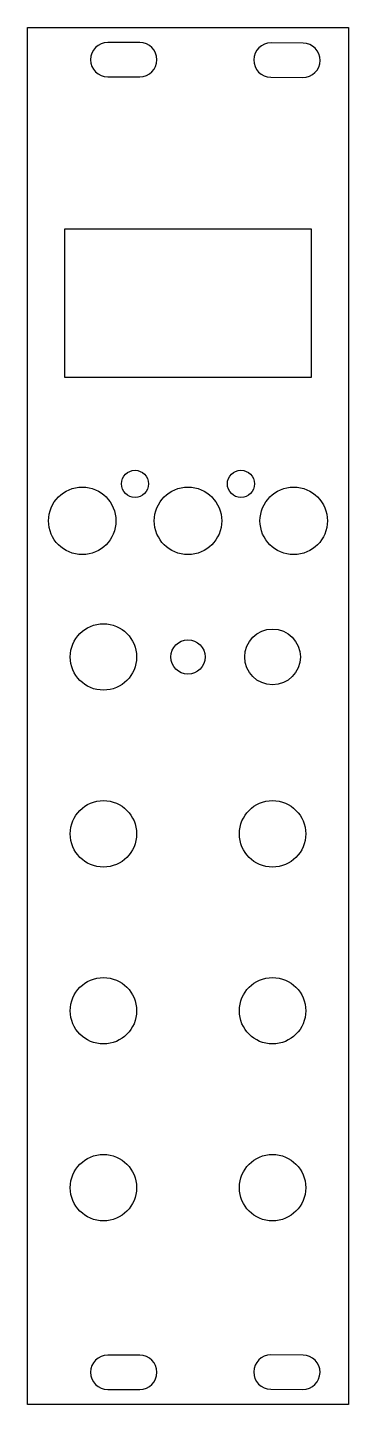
# Model space of a CAD drawing. Header units: millimetres. Extents: x 0 to 30, y -11 to 117.
import ezdxf

# ---------------------------------------------------------------- set-up
doc = ezdxf.new("R2010")
doc.units = ezdxf.units.MM
doc.layers.get('0').update_dxf_attribs({"linetype": 'CONTINUOUS'})

msp = doc.modelspace()

# ---------------------------------------------------------------- linework, layer by layer
for points in [[(30.01, -11.34), (0.01, -11.34), (0.01, 117.16), (30.01, 117.16)], [(26.52, 84.51), (3.51, 84.51), (3.51, 98.37), (26.52, 98.37)]]:
    msp.add_lwpolyline(points, close=True)
for points in [[(7.51, 112.56), (10.51, 112.56, 1), (10.51, 115.76), (7.51, 115.76, 1)], [(22.77, 115.73, 1), (22.74, 112.53), (25.74, 112.5, 1), (25.77, 115.7)], [(10.51, -6.74), (7.51, -6.74, 1), (7.51, -9.94), (10.51, -9.94, 1)], [(22.74, -9.92), (25.74, -9.94, 1), (25.76, -6.74), (22.76, -6.72, 1)]]:
    msp.add_lwpolyline(points, format="xyb", close=True)
for centre, radius in [((10.06, 74.57), 1.27), ((19.96, 74.57), 1.27), ((5.13, 71.12), 3.15), ((15.01, 71.12), 3.15), ((24.89, 71.12), 3.15), ((7.11, 58.42), 3.1), ((22.91, 58.42), 2.6), ((15.01, 58.42), 1.6), ((7.11, 41.91), 3.1), ((22.91, 41.91), 3.1), ((7.11, 25.4), 3.1), ((22.91, 25.4), 3.1), ((7.11, 8.89), 3.1), ((22.91, 8.89), 3.1)]:
    msp.add_circle(centre, radius)

doc.saveas('drawing.dxf')
